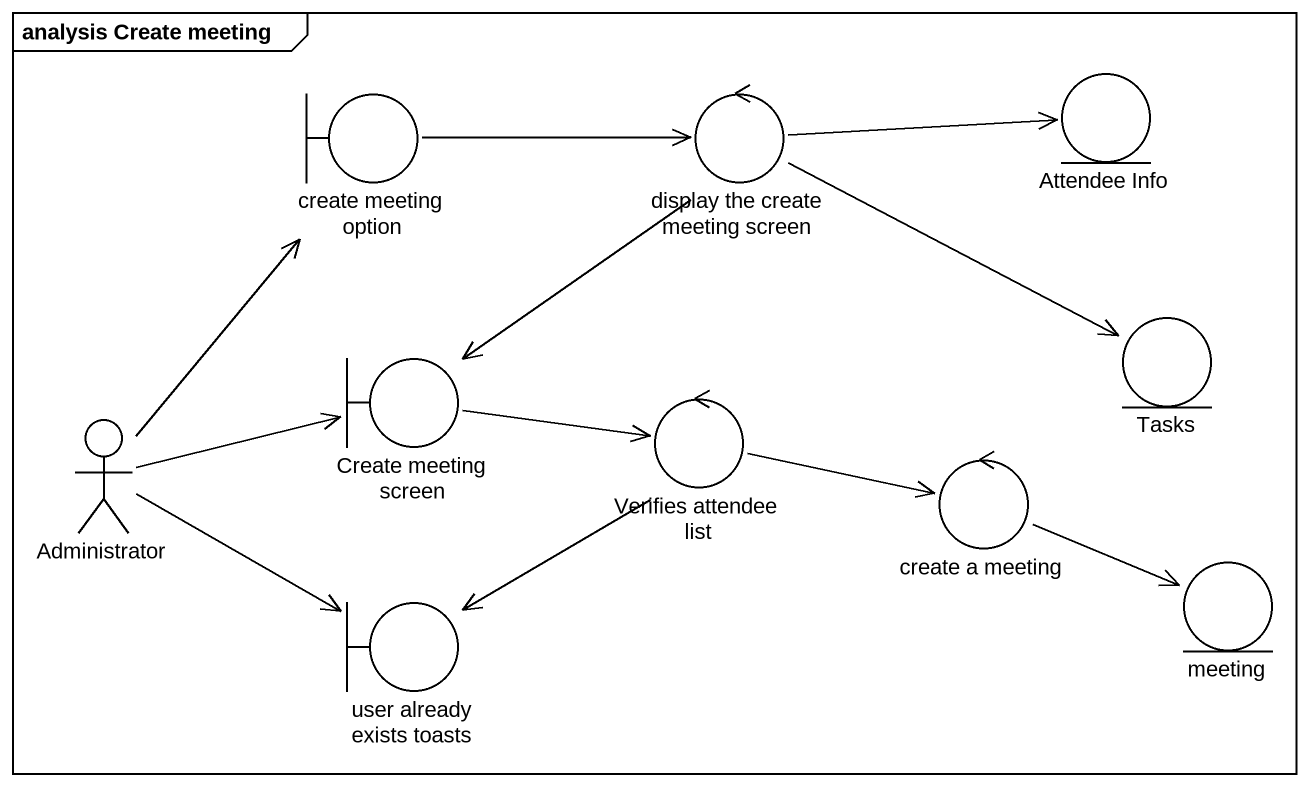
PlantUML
@startuml
mainframe analysis Create meeting
boundary "create meeting option" as create_meeting_option
control "display the create meeting screen" as display_the_create_meeting
entity "Attendee Info" as Attendee_Info
boundary "Create meeting screen" as Create_meeting_screen
control "Verifies attendee list" as Verifies_attendee_list
entity Tasks
actor Administrator
control "create a meeting" as create_a_meeting
entity meeting
boundary "user already exists toasts" as user_already_exists_toasts
create_meeting_option -right-> display_the_create_meeting
display_the_create_meeting -right-> Attendee_Info
display_the_create_meeting --> Create_meeting_screen
display_the_create_meeting -right-> Tasks
Create_meeting_screen -right-> Verifies_attendee_list
Verifies_attendee_list -right-> create_a_meeting
Verifies_attendee_list --> user_already_exists_toasts
Administrator -up-> create_meeting_option
Administrator -right-> Create_meeting_screen
Administrator -right-> user_already_exists_toasts
create_a_meeting -right-> meeting
@enduml
